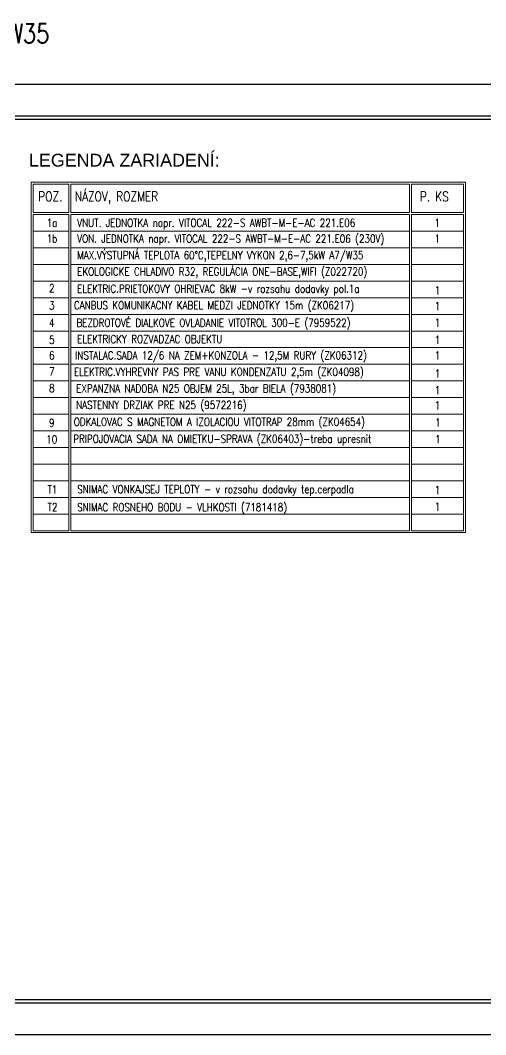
# Model space of a CAD drawing. Header units: millimetres. Extents: x -9498 to 115159, y -2045 to 31741.
# Drawn here: x 55526 to 62795, y -1682 to 14166 of the extents above; entities that cross this region are included whole.
import ezdxf

# ---------------------------------------------------------------- set-up
doc = ezdxf.new("R2010")
doc.units = ezdxf.units.MM
doc.layers.add('NETLAC', color=6, linetype='Continuous', plot=False)
for name, color, linetype, lineweight in [('Schedule Graphics', 7, 'Continuous', 9), ('STENY', 7, 'Continuous', 9), ('vyk-privod', 1, 'Continuous', 50)]:
    doc.layers.add(name, color=color, linetype=linetype, lineweight=lineweight)
doc.styles.add('ARIAL', font='arial.ttf')
doc.styles.add('TEXT125', font='romans.shx', dxfattribs={"width": 0.8, "height": 100})

msp = doc.modelspace()

# ---------------------------------------------------------------- linework, layer by layer
at = {"elevation": -0.84}
for points in [[(43912.773, -1182.244), (74412.773, -1182.244), (74412.773, 12667.756), (43912.773, 12667.756)], [(43962.773, -1132.244), (74362.773, -1132.244), (74362.773, 12617.756), (43962.773, 12617.756)]]:
    msp.add_lwpolyline(points, close=True, dxfattribs=at)
at = {"layer": 'NETLAC', "elevation": -0.84}
msp.add_lwpolyline([(75012.773, -1682.244), (43412.773, -1682.244), (43412.773, 13167.756), (75012.773, 13167.756)], close=True, dxfattribs=at)
at = {"layer": 'STENY'}
for p, q in [((55697.758, 11636.433, -0.773), (62478.829, 11636.433, -0.773)), ((55697.758, 6161.745, -0.773), (55697.758, 11636.433, -0.773)), ((55727.758, 11606.433, -0.773), (56284.445, 11606.433, -0.773)), ((55727.758, 11161.745, -0.773), (55727.758, 11606.433, -0.773)), ((56314.445, 11606.433, -0.773), (61605.511, 11606.433, -0.773)), ((61635.511, 11606.433, -0.773), (62273.152, 11606.433, -0.773)), ((61635.511, 11606.433, -0.773), (62448.829, 11606.433, -0.773)), ((62448.829, 11606.433, -0.773), (62448.829, 11161.745, -0.773)), ((62478.829, 11636.433, -0.773), (62478.829, 6161.745, -0.773)), ((55727.758, 6191.745, -0.773), (55727.758, 11131.745, -0.773)), ((62448.829, 11131.745, -0.773), (62448.829, 6191.745, -0.773))]:
    msp.add_line(p, q, dxfattribs=at)
at = {"layer": 'STENY', "ltscale": 2}
for p, q in [((56284.445, 11606.433, -0.773), (56284.445, 11161.745, -0.773)), ((56314.445, 11606.433, -0.773), (56314.445, 11161.745, -0.773)), ((61605.511, 11606.433, -0.773), (61605.511, 11161.745, -0.773)), ((61635.511, 11606.433, -0.773), (61635.511, 11161.745, -0.773)), ((55727.758, 11161.745, -0.773), (56284.445, 11161.745, -0.773)), ((55727.758, 11131.745, -0.773), (56284.445, 11131.745, -0.773)), ((56284.445, 11131.745, -0.773), (56284.445, 6191.745, -0.773)), ((56314.445, 11161.745, -0.773), (61605.511, 11161.745, -0.773)), ((56314.445, 11131.745, -0.773), (61605.511, 11131.745, -0.773)), ((56314.445, 11131.745, -0.773), (56314.445, 6191.745, -0.773)), ((61605.511, 11131.745, -0.773), (61605.511, 6191.745, -0.773)), ((61635.511, 11161.745, -0.773), (62273.152, 11161.745, -0.773)), ((61635.511, 11161.745, -0.773), (62448.829, 11161.745, -0.773)), ((61635.511, 11131.745, -0.773), (61635.511, 6191.745, -0.773)), ((61635.511, 11131.745, -0.773), (62448.829, 11131.745, -0.773)), ((55727.758, 10871.745, -0.773), (56284.445, 10871.745, -0.773)), ((56314.445, 10871.745, -0.773), (61605.511, 10871.745, -0.773)), ((61635.511, 10871.745, -0.773), (62273.152, 10871.745, -0.773)), ((61635.511, 10871.745, -0.773), (62448.829, 10871.745, -0.773)), ((55727.758, 10611.745, -0.773), (56284.445, 10611.745, -0.773)), ((56314.445, 10611.745, -0.773), (61605.511, 10611.745, -0.773)), ((61635.511, 10611.745, -0.773), (62448.829, 10611.745, -0.773)), ((55727.758, 10351.745, -0.773), (56284.445, 10351.745, -0.773)), ((56314.445, 10351.745, -0.773), (61605.511, 10351.745, -0.773)), ((61635.511, 10351.745, -0.773), (62448.829, 10351.745, -0.773)), ((55727.758, 10091.745, -0.773), (56284.445, 10091.745, -0.773)), ((56314.445, 10091.745, -0.773), (61605.511, 10091.745, -0.773)), ((61635.511, 10091.745, -0.773), (62448.829, 10091.745, -0.773)), ((55727.758, 9831.745, -0.773), (56284.445, 9831.745, -0.773)), ((56314.445, 9831.745, -0.773), (61605.511, 9831.745, -0.773)), ((61635.511, 9831.745, -0.773), (62448.829, 9831.745, -0.773)), ((55727.758, 9571.745, -0.773), (56284.445, 9571.745, -0.773)), ((56314.445, 9571.745, -0.773), (61605.511, 9571.745, -0.773)), ((61635.511, 9571.745, -0.773), (62448.829, 9571.745, -0.773)), ((55727.758, 9311.745, -0.773), (56284.445, 9311.745, -0.773)), ((56314.445, 9311.745, -0.773), (61605.511, 9311.745, -0.773)), ((61635.511, 9311.745, -0.773), (62448.829, 9311.745, -0.773)), ((55727.758, 9051.745, -0.773), (56284.445, 9051.745, -0.773)), ((56314.445, 9051.745, -0.773), (61605.511, 9051.745, -0.773)), ((61635.511, 9051.745, -0.773), (62448.829, 9051.745, -0.773)), ((55727.758, 8791.745, -0.773), (56284.445, 8791.745, -0.773)), ((56314.445, 8791.745, -0.773), (61605.511, 8791.745, -0.773)), ((61635.511, 8791.745, -0.773), (62448.829, 8791.745, -0.773)), ((55727.758, 8531.745, -0.773), (56284.445, 8531.745, -0.773)), ((56314.445, 8531.745, -0.773), (61605.511, 8531.745, -0.773)), ((61635.511, 8531.745, -0.773), (62448.829, 8531.745, -0.773)), ((55727.758, 8271.745, -0.773), (56284.445, 8271.745, -0.773)), ((56314.445, 8271.745, -0.773), (61605.511, 8271.745, -0.773)), ((61635.511, 8271.745, -0.773), (62448.829, 8271.745, -0.773)), ((55727.758, 8011.745, -0.773), (56284.445, 8011.745, -0.773)), ((56314.445, 8011.745, -0.773), (61605.511, 8011.745, -0.773)), ((61635.511, 8011.745, -0.773), (62448.829, 8011.745, -0.773)), ((55727.758, 7751.745, -0.773), (56284.445, 7751.745, -0.773)), ((56314.445, 7751.745, -0.773), (61605.511, 7751.745, -0.773)), ((61635.511, 7751.745, -0.773), (62448.829, 7751.745, -0.773)), ((55727.758, 7491.745, -0.773), (56284.445, 7491.745, -0.773)), ((56314.445, 7491.745, -0.773), (61605.511, 7491.745, -0.773)), ((61635.511, 7491.745, -0.773), (62448.829, 7491.745, -0.773)), ((55727.758, 7231.745, -0.773), (56284.445, 7231.745, -0.773)), ((56314.445, 7231.745, -0.773), (61605.511, 7231.745, -0.773)), ((61635.511, 7231.745, -0.773), (62448.829, 7231.745, -0.773)), ((55727.758, 6971.745, -0.773), (56284.445, 6971.745, -0.773)), ((56314.445, 6971.745, -0.773), (61605.511, 6971.745, -0.773)), ((61635.511, 6971.745, -0.773), (62448.829, 6971.745, -0.773)), ((55727.758, 6711.745, -0.773), (56284.445, 6711.745, -0.773)), ((56314.445, 6711.745, -0.773), (61605.511, 6711.745, -0.773)), ((61635.511, 6711.745, -0.773), (62448.829, 6711.745, -0.773)), ((55727.758, 6451.745, -0.773), (56284.445, 6451.745, -0.773)), ((56314.445, 6451.745, -0.773), (61605.511, 6451.745, -0.773)), ((61635.511, 6451.745, -0.773), (62448.829, 6451.745, -0.773)), ((55727.758, 6191.745, -0.773), (56284.445, 6191.745, -0.773)), ((56314.445, 6191.745, -0.773), (61605.511, 6191.745, -0.773)), ((61635.511, 6191.745, -0.773), (62448.829, 6191.745, -0.773)), ((55697.758, 6161.745, -0.773), (56314.445, 6161.745, -0.773)), ((56314.445, 6161.745, -0.773), (62478.829, 6161.745, -0.773))]:
    msp.add_line(p, q, dxfattribs=at)

# ---------------------------------------------------------------- texts
at = {"layer": 'Schedule Graphics', "style": 'ARIAL'}
msp.add_text('LEGENDA ZARIADENÍ:', height=200, dxfattribs=at).set_placement((55660.922, 11880.523, -0.773))
at = {"layer": 'STENY', "style": 'TEXT125', "width": 0.8}
for s, height, p in [('POZ.', 150, (55807.881, 11338.62, -0.773)), ('NÁZOV, ROZMER', 150, (56377.987, 11338.62, -0.773)), ('P. KS', 150, (61765.743, 11338.62, -0.773)), ('1a', 125, (55938.499, 10939.045, -0.773)), ('VNUT. JEDNOTKA napr. VITOCAL 222-S AWBT-M-E-AC 221.E06 ', 125, (56414.66, 10939.045, -0.773)), ('1', 125, (61995.045, 10939.045, -0.773)), ('1b', 125, (55938.499, 10691.874, -0.773)), ('VON. JEDNOTKA napr. VITOCAL 222-S AWBT-M-E-AC 221.E06 (230V) ', 125, (56414.66, 10691.874, -0.773)), ('1', 125, (61995.045, 10691.874, -0.773)), ('MAX.VÝSTUPNÁ TEPLOTA 60%%DC,TEPELNY VYKON 2,6-7,5kW A7/W35', 125, (56414.66, 10433.08, -0.773)), ('EKOLOGICKE CHLADIVO R32, REGULÁCIA ONE-BASE,WIFI (Z022720)', 125, (56414.66, 10177.3, -0.773)), ('2', 125, (55975.357, 9916.958, -0.773)), ('ELEKTRIC.PRIETOKOVY OHRIEVAC 8kW -v rozsahu dodavky pol.1a', 125, (56414.66, 9910.221, -0.773)), ('1', 125, (61998.251, 9884.293, -0.773)), ('3', 125, (55975.357, 9646.574, -0.773)), ('CANBUS KOMUNIKACNY KABEL MEDZI JEDNOTKY 15m (ZK06217)', 125, (56363.597, 9650.488, -0.773)), ('1', 125, (61998.251, 9638.818, -0.773)), ('BEZDROTOVÉ DIALKOVE OVLADANIE VITOTROL 300-E (7959522)', 125, (56402.472, 9377.911, -0.773)), ('4', 125, (55975.357, 9376.652, -0.773)), ('1', 125, (61998.251, 9378.818, -0.773)), ('5', 125, (55975.357, 9110.382, -0.773)), ('ELEKTRICKY ROZVADZAC OBJEKTU', 125, (56414.66, 9122.633, -0.773)), ('1', 125, (61998.251, 9108.909, -0.773)), ('6', 125, (55975.357, 8867.961, -0.773)), ('INSTALAC.SADA 12/6 NA ZEM+KONZOLA - 12,5M RURY (ZK06312) ', 125, (56383.325, 8868.426, -0.773)), ('1', 125, (61998.251, 8866.487, -0.773)), ('7', 125, (55975.357, 8616.813, -0.773)), ('ELEKTRIC.VYHREVNY PAS PRE VANU KONDENZATU 2,5m (ZK04098)', 125, (56363.765, 8610.403, -0.77)), ('1', 125, (61998.251, 8584.148, -0.773)), ('8', 125, (55975.357, 8356.813, -0.773)), ('EXPANZNA NADOBA N25 OBJEM 25L, 3bar BIELA (7938081)', 125, (56399.507, 8351.329, -0.773)), ('1', 125, (61998.251, 8324.148, -0.773)), ('NASTENNY DRZIAK PRE N25 (9572216)', 125, (56397.176, 8093.639, -0.773)), ('1', 125, (61998.251, 8086.658, -0.773)), ('9', 125, (55975.357, 7814.891, -0.773)), ('ODKALOVAC S MAGNETOM A IZOLACIOU VITOTRAP 28mm (ZK04654)', 125, (56361.98, 7829.741, -0.773)), ('1', 125, (62004.568, 7817.594, -0.773)), ('10', 125, (55930.948, 7554.891, -0.773)), ('PRIPOJOVACIA SADA NA OMIETKU-SPRAVA (ZK06403)-treba upresnit', 125, (56353.363, 7564.391, -0.773)), ('1', 125, (62004.568, 7557.594, -0.773)), ('T1', 125, (55951.165, 6773.165, -0.773)), ('SNIMAC VONKAJSEJ TEPLOTY - v rozsahu dodavky tep.cerpadla', 125, (56414.66, 6777.032, -0.773)), ('1', 125, (61998.251, 6765.204, -0.773)), ('T2', 125, (55951.165, 6497.421, -0.773)), ('SNIMAC ROSNEHO BODU - VLHKOSTI (7181418)', 125, (56414.66, 6495.304, -0.773)), ('1', 125, (61998.251, 6503.965, -0.773))]:
    msp.add_text(s, height=height, dxfattribs=at).set_placement(p)
at = {"layer": 'vyk-privod', "color": 1, "style": 'TEXT125', "width": 0.8}
msp.add_text('VITOCAL 222-S AWBT-M-E-AC 221.E06 (230V) 2,6-7,5kW A7/W35', height=300, dxfattribs=at).set_placement((44799.037, 13808.847, -2.055))

doc.saveas('drawing.dxf')
